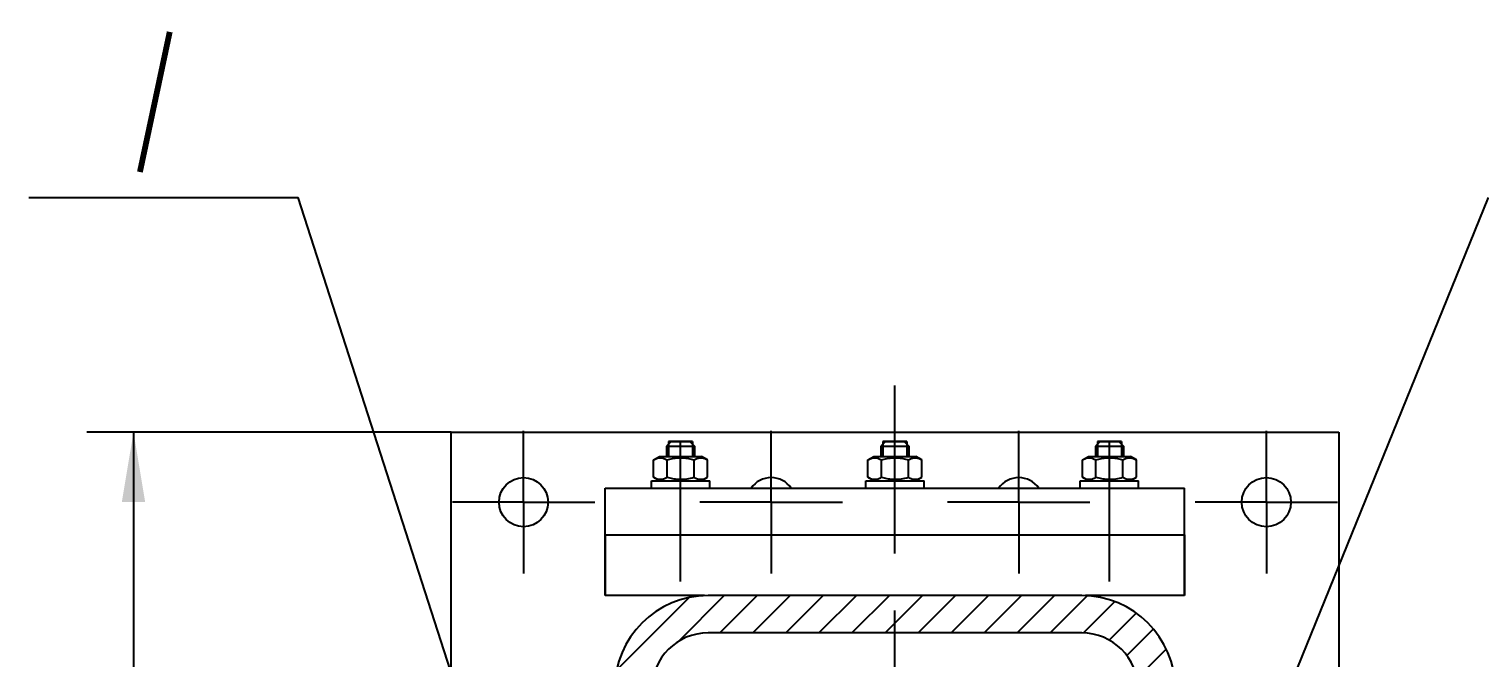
# Model space of a CAD drawing. Header units: millimetres. Extents: x 0 to 594, y 0 to 420.
# Drawn here: x 493.8 to 555.9, y 305.2 to 332.1 of the extents above; entities that cross this region are included whole.
import ezdxf

# ---------------------------------------------------------------- set-up
doc = ezdxf.new("R2010")
doc.units = ezdxf.units.MM
doc.header["$LTSCALE"] = 32.67
doc.linetypes.add('CENTER', pattern=[0.6, 0.375, -0.075, 0.075, -0.075])
doc.layers.get('0').update_dxf_attribs({"linetype": 'CONTINUOUS'})
for name, color, linetype in [('ALL_AXIS', 7, 'CONTINUOUS'), ('ALL_CHAMFER', 7, 'CONTINUOUS'), ('ALL_DIMENSIONS', 7, 'CONTINUOUS')]:
    doc.layers.add(name, color=color, linetype=linetype)
doc.styles.get("Standard").update_dxf_attribs({"font": 'txt', "width": 0.7})
doc.dimstyles.new('DIMSTYLE_2', dxfattribs={"dimtxt": 3.5, "dimasz": 3, "dimexe": 0.18, "dimexo": 0.0625, "dimgap": 0.09, "dimtad": 1, "dimlfac": 5, "dimdsep": 46, "dimtxsty": 'STANDARD', "dimblk": '_FILLED', "dimblk1": '_FILLED', "dimblk2": '_FILLED', "dimcen": 0.09, "dimadec": 0, "dimazin": 0, "dimtp": 0.5, "dimtm": 0.5, "dimtfac": 1, "dimtofl": 0, "dimtmove": 0, "dimatfit": 3, "dimldrblk": '_FILLED', "dimfxl": 1, "dimtolj": 1, "dimarcsym": 0})
doc.dimstyles.get("Standard").update_dxf_attribs({"dimtxt": 3.5, "dimasz": 3, "dimexe": 0.18, "dimexo": 0.0625, "dimgap": 0.09, "dimtad": 1, "dimdec": 5, "dimdsep": 46, "dimtxsty": 'STANDARD', "dimblk": '_FILLED', "dimblk1": '_FILLED', "dimblk2": '_FILLED', "dimcen": 0.09, "dimadec": 0, "dimazin": 0, "dimtol": 1, "dimtp": 1e-05, "dimtm": 1e-05, "dimtfac": 1, "dimtdec": 5, "dimtofl": 0, "dimtmove": 0, "dimatfit": 3, "dimldrblk": '_FILLED', "dimfxl": 1, "dimtolj": 1, "dimarcsym": 0})

# ---------------------------------------------------------------- blocks, each defined once
blk = doc.blocks.new('_FILLED')
at = {"color": 0, "linetype": 'ByBlock'}
blk.add_solid([(0, 0), (-1, 0.167), (-1, -0.167)], dxfattribs=at)
blk = doc.blocks.new('*D3')
at = {"layer": 'ALL_DIMENSIONS', "color": 2, "linetype": 'Continuous'}
for p, q in [((511.907, 314.812), (496.307, 314.812)), ((498.307, 314.812), (498.307, 282.012)), ((498.307, 249.212), (498.307, 282.012)), ((528.407, 249.212), (496.307, 249.212))]:
    blk.add_line(p, q, dxfattribs=at)
at = {"layer": 'ALL_DIMENSIONS', "color": 2, "linetype": 'Continuous', "xscale": 3, "yscale": 3, "zscale": 3}
for p, rotation in [((498.307, 314.812), 90), ((498.307, 249.212), 270)]:
    blk.add_blockref('_FILLED', p, dxfattribs=dict(at, rotation=rotation))
blk = doc.blocks.new('BOM BALLOON 47_BL5', base_point=(499.594, 328.407))
at = {"color": 2, "linetype": 'Continuous'}
blk.add_line((493.832, 324.862), (505.356, 324.862), dxfattribs=at)
at = {"color": 2, "linetype": 'Continuous', "const_width": 0.25}
blk.add_lwpolyline([(499.857, 331.952), (498.581, 325.952)], dxfattribs=at)

msp = doc.modelspace()

# ---------------------------------------------------------------- linework, layer by layer
at = {"color": 7, "linetype": 'Continuous'}
for p, q in [((511.907, 298.3122), (511.907, 314.8122)), ((511.907, 314.8122), (549.907, 314.8122)), ((549.907, 314.8122), (549.907, 298.3122)), ((522.2405, 314.4122), (521.2137, 314.4122)), ((531.4204, 314.4122), (530.3936, 314.4122)), ((540.6003, 314.4122), (539.5735, 314.4122)), ((520.5724, 313.6252), (520.8271, 313.7722)), ((520.5724, 312.8793), (520.5724, 313.6252)), ((520.8272, 313.7722), (522.6271, 313.7722)), ((521.116, 313.6438), (521.1498, 313.6252)), ((521.1498, 312.8793), (521.1498, 313.6252)), ((522.3045, 312.8793), (522.3045, 313.6252)), ((522.8818, 313.6252), (522.6271, 313.7722)), ((522.8818, 312.8793), (522.8818, 313.6252)), ((529.7523, 313.6252), (530.007, 313.7722)), ((529.7523, 312.8793), (529.7523, 313.6252)), ((530.007, 313.7722), (531.807, 313.7722)), ((530.2959, 313.6438), (530.3297, 313.6252)), ((530.3297, 312.8793), (530.3297, 313.6252)), ((531.4844, 312.8793), (531.4844, 313.6252)), ((532.0617, 313.6252), (531.807, 313.7722)), ((532.0617, 312.8793), (532.0617, 313.6252)), ((538.9322, 313.6252), (539.1869, 313.7722)), ((538.9322, 312.8793), (538.9322, 313.6252)), ((539.1869, 313.7722), (540.9869, 313.7722)), ((539.4758, 313.6438), (539.5095, 313.6252)), ((539.5095, 312.8793), (539.5095, 313.6252)), ((540.6642, 312.8793), (540.6642, 313.6252)), ((541.2416, 313.6252), (540.9869, 313.7722)), ((541.2416, 312.8793), (541.2416, 313.6252)), ((521.1119, 312.8585), (521.1498, 312.8793)), ((530.2918, 312.8585), (530.3297, 312.8793)), ((539.4716, 312.8585), (539.5095, 312.8793)), ((518.507, 310.4122), (518.507, 307.8122)), ((518.507, 310.4122), (543.307, 310.4122)), ((543.307, 310.4122), (543.307, 307.8122)), ((538.907, 307.8122), (522.907, 307.8122)), ((538.907, 306.2122), (522.907, 306.2122))]:
    msp.add_line(p, q, dxfattribs=at)
at = {"color": 2, "linetype": 'Continuous'}
for p, q in [((521.2137, 314.4122), (521.2137, 313.7722)), ((522.2405, 314.4122), (522.2405, 313.7722)), ((530.3936, 314.4122), (530.3936, 313.7722)), ((531.4204, 314.4122), (531.4204, 313.7722)), ((539.5735, 314.4122), (539.5735, 313.7722)), ((540.6003, 314.4122), (540.6003, 313.7722)), ((522.0861, 307.7159), (519.0033, 304.6332)), ((523.5966, 307.8122), (521.6041, 305.8197)), ((525.0108, 307.8122), (523.4108, 306.2122)), ((526.4251, 307.8122), (524.8251, 306.2122)), ((527.8393, 307.8122), (526.2393, 306.2122)), ((529.2535, 307.8122), (527.6535, 306.2122)), ((530.6677, 307.8122), (529.0677, 306.2122)), ((532.0819, 307.8122), (530.4819, 306.2122)), ((533.4961, 307.8122), (531.8961, 306.2122)), ((534.9103, 307.8122), (533.3103, 306.2122)), ((536.3245, 307.8122), (534.7245, 306.2122)), ((537.7388, 307.8122), (536.1388, 306.2122)), ((539.1345, 307.7938), (537.553, 306.2122)), ((540.3043, 307.5494), (538.9627, 306.2077)), ((541.2329, 307.0637), (540.0727, 305.9035)), ((541.9602, 306.3769), (540.8291, 305.2457)), ((542.5158, 305.5182), (541.2595, 304.2619))]:
    msp.add_line(p, q, dxfattribs=at)
at = {"color": 7, "linetype": 'Continuous'}
for points in [[(520.5724, 313.6252), (520.6062, 313.6438), (520.6393, 313.6603), (520.6717, 313.6745), (520.7036, 313.6865), (520.7352, 313.6965), (520.7667, 313.7043), (520.7982, 313.71), (520.8297, 313.7134), (520.8612, 313.7145), (520.8926, 313.7134), (520.9241, 313.7099), (520.9556, 313.7043), (520.9871, 313.6965), (521.0187, 313.6865), (521.0506, 313.6745), (521.0829, 313.6602), (521.116, 313.6438)], [(521.1498, 313.6252), (521.2107, 313.6421), (521.2705, 313.6572), (521.329, 313.6704), (521.3867, 313.682), (521.4439, 313.6918), (521.5007, 313.6999), (521.5574, 313.7063), (521.6141, 313.7108), (521.6707, 313.7136), (521.7273, 313.7145), (521.7839, 313.7136), (521.8406, 313.7108), (521.8972, 313.7062), (521.9539, 313.6998), (522.0108, 313.6917), (522.0679, 313.6819), (522.1256, 313.6704), (522.184, 313.6571), (522.2437, 313.642), (522.3045, 313.6252)], [(522.3045, 313.6252), (522.3349, 313.642), (522.3647, 313.6571), (522.394, 313.6704), (522.4228, 313.6819), (522.4514, 313.6917), (522.4798, 313.6999), (522.5082, 313.7062), (522.5365, 313.7108), (522.5648, 313.7136), (522.5932, 313.7145), (522.6215, 313.7136), (522.6498, 313.7108), (522.6781, 313.7062), (522.7065, 313.6999), (522.7349, 313.6918), (522.7635, 313.6819), (522.7923, 313.6704), (522.8215, 313.6571), (522.8514, 313.6421), (522.8818, 313.6252)], [(529.7523, 313.6252), (529.7861, 313.6438), (529.8192, 313.6603), (529.8515, 313.6745), (529.8834, 313.6865), (529.9151, 313.6965), (529.9466, 313.7043), (529.9781, 313.71), (530.0096, 313.7134), (530.041, 313.7145), (530.0725, 313.7134), (530.1039, 313.7099), (530.1354, 313.7043), (530.1669, 313.6965), (530.1986, 313.6865), (530.2305, 313.6745), (530.2628, 313.6602), (530.2959, 313.6438)], [(530.3297, 313.6252), (530.3906, 313.6421), (530.4504, 313.6572), (530.5089, 313.6704), (530.5665, 313.682), (530.6237, 313.6918), (530.6806, 313.6999), (530.7373, 313.7063), (530.7939, 313.7108), (530.8506, 313.7136), (530.9072, 313.7145), (530.9638, 313.7136), (531.0204, 313.7108), (531.0771, 313.7062), (531.1338, 313.6998), (531.1906, 313.6917), (531.2478, 313.6819), (531.3055, 313.6704), (531.3639, 313.6571), (531.4236, 313.642), (531.4844, 313.6252)], [(531.4844, 313.6252), (531.5147, 313.642), (531.5446, 313.6571), (531.5738, 313.6704), (531.6027, 313.6819), (531.6313, 313.6917), (531.6597, 313.6999), (531.6881, 313.7062), (531.7164, 313.7108), (531.7447, 313.7136), (531.773, 313.7145), (531.8013, 313.7136), (531.8297, 313.7108), (531.858, 313.7062), (531.8863, 313.6999), (531.9148, 313.6918), (531.9434, 313.6819), (531.9722, 313.6704), (532.0014, 313.6571), (532.0313, 313.6421), (532.0617, 313.6252)], [(538.9322, 313.6252), (538.966, 313.6438), (538.9991, 313.6603), (539.0314, 313.6745), (539.0633, 313.6865), (539.095, 313.6965), (539.1265, 313.7043), (539.158, 313.71), (539.1894, 313.7134), (539.2209, 313.7145), (539.2524, 313.7134), (539.2838, 313.7099), (539.3153, 313.7043), (539.3468, 313.6965), (539.3785, 313.6865), (539.4103, 313.6745), (539.4427, 313.6602), (539.4758, 313.6438)], [(539.5095, 313.6252), (539.5705, 313.6421), (539.6303, 313.6572), (539.6888, 313.6704), (539.7464, 313.682), (539.8036, 313.6918), (539.8605, 313.6999), (539.9172, 313.7063), (539.9738, 313.7108), (540.0304, 313.7136), (540.087, 313.7145), (540.1437, 313.7136), (540.2003, 313.7108), (540.2569, 313.7062), (540.3137, 313.6998), (540.3705, 313.6917), (540.4277, 313.6819), (540.4853, 313.6704), (540.5438, 313.6571), (540.6035, 313.642), (540.6642, 313.6252)], [(540.6642, 313.6252), (540.6946, 313.642), (540.7245, 313.6571), (540.7537, 313.6704), (540.7825, 313.6819), (540.8111, 313.6917), (540.8396, 313.6999), (540.8679, 313.7062), (540.8962, 313.7108), (540.9246, 313.7136), (540.9529, 313.7145), (540.9812, 313.7136), (541.0095, 313.7108), (541.0379, 313.7062), (541.0662, 313.6999), (541.0946, 313.6918), (541.1232, 313.6819), (541.152, 313.6704), (541.1813, 313.6571), (541.2111, 313.6421), (541.2416, 313.6252)], [(520.5724, 312.8793), (520.6104, 312.8585), (520.6475, 312.8404), (520.6838, 312.8252), (520.7195, 312.8127), (520.755, 312.8028), (520.7904, 312.7957), (520.8258, 312.7914), (520.8612, 312.79), (520.8965, 312.7914), (520.9319, 312.7957), (520.9673, 312.8029), (521.0028, 312.8127), (521.0385, 312.8252), (521.0748, 312.8405), (521.1119, 312.8585)], [(521.1498, 312.8793), (521.2101, 312.8626), (521.2695, 312.8476), (521.3277, 312.8343), (521.3852, 312.8228), (521.4424, 312.8129), (521.4993, 312.8048), (521.5562, 312.7984), (521.6131, 312.7937), (521.6701, 312.7909), (521.7271, 312.79)], [(521.7271, 312.79), (521.7987, 312.7915), (521.8701, 312.7958), (521.9413, 312.8031), (522.0126, 312.813), (522.084, 312.8256), (522.1561, 312.8409), (522.2297, 312.8587), (522.3045, 312.8793)], [(522.3045, 312.8793), (522.3424, 312.8585), (522.3796, 312.8404), (522.4158, 312.8252), (522.4515, 312.8127), (522.4871, 312.8028), (522.5225, 312.7957), (522.5579, 312.7914), (522.5932, 312.79), (522.6286, 312.7914), (522.664, 312.7957), (522.6994, 312.8029), (522.7349, 312.8127), (522.7706, 312.8252), (522.8068, 312.8405), (522.8439, 312.8585), (522.8818, 312.8793)], [(529.7523, 312.8793), (529.7903, 312.8585), (529.8274, 312.8404), (529.8636, 312.8252), (529.8994, 312.8127), (529.9349, 312.8028), (529.9703, 312.7957), (530.0057, 312.7914), (530.041, 312.79), (530.0764, 312.7914), (530.1118, 312.7957), (530.1472, 312.8029), (530.1827, 312.8127), (530.2184, 312.8252), (530.2546, 312.8405), (530.2918, 312.8585)], [(530.3297, 312.8793), (530.39, 312.8626), (530.4493, 312.8476), (530.5075, 312.8343), (530.5651, 312.8228), (530.6223, 312.8129), (530.6792, 312.8048), (530.7361, 312.7984), (530.793, 312.7937), (530.85, 312.7909), (530.907, 312.79)], [(530.907, 312.79), (530.9785, 312.7915), (531.0499, 312.7958), (531.1212, 312.8031), (531.1925, 312.813), (531.2639, 312.8256), (531.336, 312.8409), (531.4096, 312.8587), (531.4844, 312.8793)], [(531.4844, 312.8793), (531.5223, 312.8585), (531.5595, 312.8404), (531.5957, 312.8252), (531.6314, 312.8127), (531.6669, 312.8028), (531.7023, 312.7957), (531.7377, 312.7914), (531.7731, 312.79), (531.8085, 312.7914), (531.8439, 312.7957), (531.8792, 312.8029), (531.9148, 312.8127), (531.9505, 312.8252), (531.9867, 312.8405), (532.0238, 312.8585), (532.0617, 312.8793)], [(538.9322, 312.8793), (538.9701, 312.8585), (539.0073, 312.8404), (539.0435, 312.8252), (539.0792, 312.8127), (539.1148, 312.8028), (539.1502, 312.7957), (539.1855, 312.7914), (539.2209, 312.79), (539.2563, 312.7914), (539.2917, 312.7957), (539.3271, 312.8029), (539.3626, 312.8127), (539.3983, 312.8252), (539.4345, 312.8405), (539.4716, 312.8585)], [(539.5095, 312.8793), (539.5699, 312.8626), (539.6292, 312.8476), (539.6874, 312.8343), (539.745, 312.8228), (539.8021, 312.8129), (539.8591, 312.8048), (539.916, 312.7984), (539.9729, 312.7937), (540.0299, 312.7909), (540.0869, 312.79)], [(540.0869, 312.79), (540.1584, 312.7915), (540.2298, 312.7958), (540.3011, 312.8031), (540.3724, 312.813), (540.4437, 312.8256), (540.5158, 312.8409), (540.5894, 312.8587), (540.6642, 312.8793)], [(540.6642, 312.8793), (540.7022, 312.8585), (540.7393, 312.8404), (540.7756, 312.8252), (540.8113, 312.8127), (540.8468, 312.8028), (540.8822, 312.7957), (540.9176, 312.7914), (540.953, 312.79), (540.9883, 312.7914), (541.0237, 312.7957), (541.0591, 312.8029), (541.0946, 312.8127), (541.1303, 312.8252), (541.1665, 312.8405), (541.2037, 312.8585), (541.2416, 312.8793)]]:
    msp.add_lwpolyline(points, dxfattribs=at)
for centre, radius, start, end in [((522.907, 303.8122), 4, 90, 180), ((538.907, 303.8122), 4, 0, 90), ((522.907, 303.8122), 2.4, 90, 180), ((538.907, 303.8122), 2.4, 0, 90)]:
    msp.add_arc(centre, radius, start, end, dxfattribs=at)
at = {"layer": 'ALL_AXIS', "color": 7, "linetype": 'CENTER'}
for p, q in [((530.907, 250.8122), (530.907, 316.8122)), ((515.007, 311.8122), (515.007, 314.8622)), ((525.607, 311.8122), (525.607, 314.8622)), ((536.207, 311.8122), (536.207, 314.8622)), ((546.807, 311.8122), (546.807, 314.8622)), ((521.7271, 308.4122), (521.7271, 314.4122)), ((540.0869, 308.4122), (540.0869, 314.4122)), ((515.007, 311.8122), (511.957, 311.8122)), ((515.007, 311.8122), (515.007, 308.7622)), ((515.007, 311.8122), (518.057, 311.8122)), ((525.607, 311.8122), (522.557, 311.8122)), ((525.607, 311.8122), (525.607, 308.7622)), ((525.607, 311.8122), (528.657, 311.8122)), ((536.207, 311.8122), (533.157, 311.8122)), ((536.207, 311.8122), (536.207, 308.7622)), ((536.207, 311.8122), (539.257, 311.8122)), ((546.807, 311.8122), (543.757, 311.8122)), ((546.807, 311.8122), (546.807, 308.7622)), ((546.807, 311.8122), (549.857, 311.8122))]:
    msp.add_line(p, q, dxfattribs=at)
at = {"layer": 'ALL_AXIS', "color": 7, "linetype": 'Continuous'}
for p, q in [((521.1271, 314.2122), (521.1271, 313.7722)), ((522.3271, 314.2122), (522.3271, 313.7722)), ((530.307, 314.2122), (530.307, 313.7722)), ((531.507, 314.2122), (531.507, 313.7722)), ((539.4869, 314.2122), (539.4869, 313.7722)), ((540.6869, 314.2122), (540.6869, 313.7722)), ((518.507, 307.8122), (518.507, 312.4122)), ((518.507, 312.4122), (543.307, 312.4122)), ((520.4771, 312.4122), (520.4771, 312.7322)), ((520.4771, 312.7322), (522.9771, 312.7322)), ((520.8271, 312.7322), (520.5724, 312.8793)), ((522.6271, 312.7322), (522.8818, 312.8793)), ((522.9771, 312.4122), (522.9771, 312.7322)), ((529.657, 312.4122), (529.657, 312.7322)), ((529.657, 312.7322), (532.157, 312.7322)), ((530.007, 312.7322), (529.7523, 312.8793)), ((531.807, 312.7322), (532.0617, 312.8793)), ((532.157, 312.4122), (532.157, 312.7322)), ((538.8369, 312.4122), (538.8369, 312.7322)), ((538.8369, 312.7322), (541.3369, 312.7322)), ((539.1869, 312.7322), (538.9322, 312.8793)), ((540.9869, 312.7322), (541.2416, 312.8793)), ((541.3369, 312.4122), (541.3369, 312.7322)), ((543.307, 307.8122), (543.307, 312.4122)), ((518.507, 310.4122), (543.307, 310.4122)), ((522.7486, 307.8122), (518.507, 307.8122)), ((543.307, 307.8122), (539.0654, 307.8122))]:
    msp.add_line(p, q, dxfattribs=at)
for centre in [(515.007, 311.8122), (546.807, 311.8122)]:
    msp.add_circle(centre, 1.05, dxfattribs=at)
for centre in [(525.607, 311.8122), (536.207, 311.8122)]:
    msp.add_arc(centre, 1.05, 34.915639, 145.084361, dxfattribs=at)
at = {"layer": 'ALL_CHAMFER', "color": 7, "linetype": 'Continuous'}
for p, q in [((521.3271, 314.4122), (521.1271, 314.2122)), ((521.1271, 314.2122), (521.1271, 313.7722)), ((521.1271, 314.2122), (522.3271, 314.2122)), ((521.3271, 314.4122), (522.1271, 314.4122)), ((522.1271, 314.4122), (522.3271, 314.2122)), ((522.3271, 314.2122), (522.3271, 313.7722)), ((530.507, 314.4122), (530.307, 314.2122)), ((530.307, 314.2122), (530.307, 313.7722)), ((530.307, 314.2122), (531.507, 314.2122)), ((530.507, 314.4122), (531.307, 314.4122)), ((531.307, 314.4122), (531.507, 314.2122)), ((531.507, 314.2122), (531.507, 313.7722)), ((539.6869, 314.4122), (539.4869, 314.2122)), ((539.4869, 314.2122), (539.4869, 313.7722)), ((539.4869, 314.2122), (540.6869, 314.2122)), ((539.6869, 314.4122), (540.4869, 314.4122)), ((540.4869, 314.4122), (540.6869, 314.2122)), ((540.6869, 314.2122), (540.6869, 313.7722))]:
    msp.add_line(p, q, dxfattribs=at)

# ---------------------------------------------------------------- block references
at = {"color": 2, "linetype": 'Continuous'}
msp.add_blockref('BOM BALLOON 47_BL5', (499.5943, 328.4071), dxfattribs=at)

# ---------------------------------------------------------------- dimensions: what is measured, and where the dimension line sits
at = {"layer": 'ALL_DIMENSIONS', "color": 2, "linetype": 'Continuous'}
dim = msp.add_linear_dim(base=(498.307, 249.2122), p1=(511.907, 314.8122), p2=(528.407, 249.2122), angle=270, dimstyle='DIMSTYLE_2', dxfattribs=at)
dim.commit()
dim.dimension.update_dxf_attribs({"geometry": '*D3', "text_midpoint": (497.432, 278.3372), "dimtype": 160})

# ---------------------------------------------------------------- leaders
at = {"color": 2, "linetype": 'Continuous'}
for points in [[(514.5462, 296.3187), (505.3564, 324.8622)], [(544.8235, 296.561), (556.3168, 324.8622)]]:
    msp.add_leader(points, dimstyle='STANDARD', override={"dimtad": 0, "dimldrblk": 'DOT'}, dxfattribs=at)

doc.saveas('drawing.dxf')
